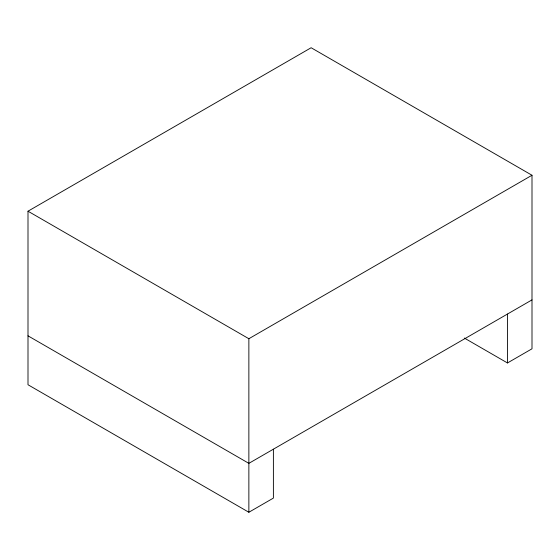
<?xml version="1.0" encoding="UTF-8"?>
<svg xmlns="http://www.w3.org/2000/svg" width="560" height="560" viewBox="0 0 560 560"><rect width="100%" height="100%" fill="white"/><g stroke="black" fill="none" stroke-linecap="round" stroke-linejoin="round"><path stroke-width="0.84" d="M273.392 449.19L273.392 498.099L248.864 512.26L28 384.748L28 211.204L311.136 47.74L532 175.252L532 348.796L507.472 362.957L464.359 338.065M28 211.204L248.864 338.723L532 175.252M532 299.887L248.864 463.351L28 335.832M507.472 314.041L507.472 362.957M248.864 338.723L248.864 512.26"/></g></svg>
